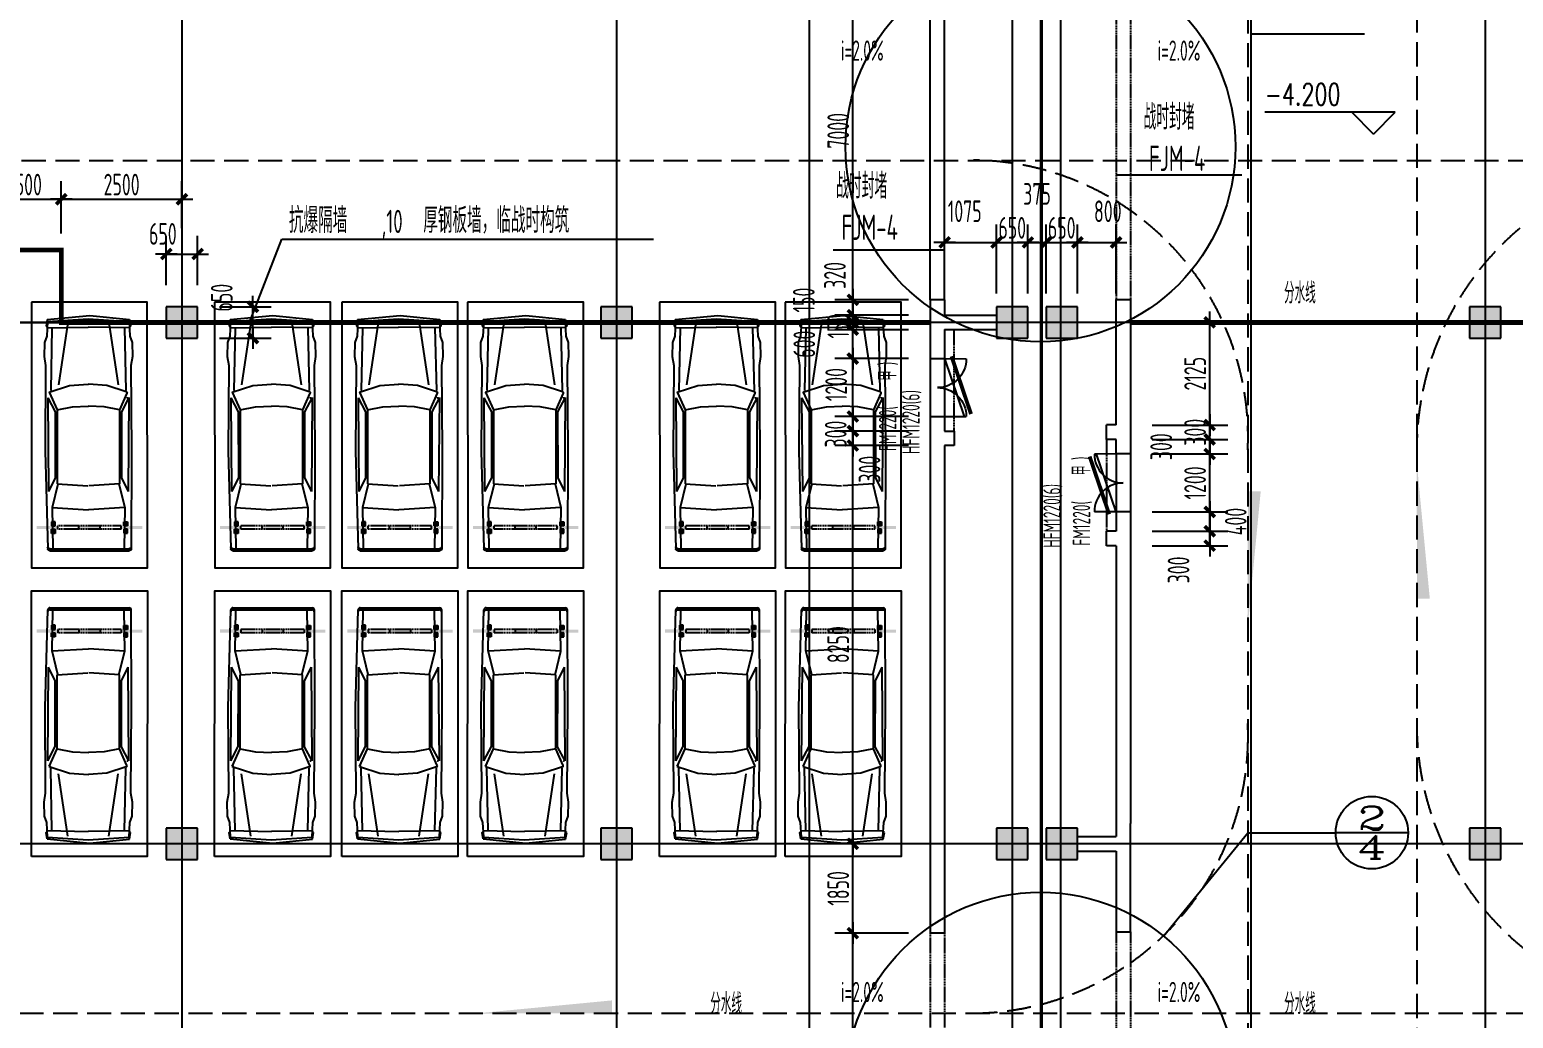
# Model space of a CAD drawing. Extents: x 1596194 to 1987057, y -212608 to 63160.
# Drawn here: x 1711875 to 1742611, y -18506 to 1975 of the extents above; entities that cross this region are included whole.
import ezdxf
from ezdxf.enums import TextEntityAlignment as Align

# ---------------------------------------------------------------- set-up
doc = ezdxf.new("R2010")
doc.units = 0
doc.header["$LTSCALE"] = 100
doc.header["$MEASUREMENT"] = 0
doc.linetypes.add('DASH', pattern=[0.35, 0.25, -0.1])
doc.linetypes.add('DASH_200', pattern=[0.7, 0.5, -0.2])
doc.layers.get('0').update_dxf_attribs({"linetype": 'CONTINUOUS'})
doc.layers.get('DEFPOINTS').update_dxf_attribs({"linetype": 'CONTINUOUS'})
for name, color, linetype in [('_走道示意', 8, 'CONTINUOUS'), ('CAR', 8, 'CONTINUOUS'), ('COLUMN', 1, 'CONTINUOUS'), ('DCHJ', 1, 'CONTINUOUS'), ('DOTE', 251, 'CONTINUOUS'), ('PUB_DIM', 3, 'CONTINUOUS'), ('PUB_TEXT', 30, 'CONTINUOUS'), ('SOLID_HATCH', 40, 'CONTINUOUS'), ('WALL', 2, 'CONTINUOUS'), ('WINDOW', 4, 'CONTINUOUS'), ('砖墙', 150, 'CONTINUOUS'), ('车位', 8, 'CONTINUOUS')]:
    doc.layers.add(name, color=color, linetype=linetype)
doc.styles.add('_HZTXT', font='SYSZ', dxfattribs={"width": 0.8, "bigfont": 'SYFS'})
doc.styles.add('_TCH_DIM', font='SIMPLEX', dxfattribs={"bigfont": 'GBCBIG'})
doc.styles.add('_TCH_LABEL', font='COMPLEX', dxfattribs={"bigfont": 'GBCBIG'})
doc.styles.add('DIM', font='', dxfattribs={"width": 0.75})
doc.styles.add('DIM_FONT', font='SYSZ.shx', dxfattribs={"width": 0.7, "bigfont": 'SYFS.shx'})
doc.styles.get('DIM').set_extended_font_data('FangSong_GB2312')
doc.dimstyles.new('DIMN150', dxfattribs={"dimscale": 1.5, "dimtxt": 300, "dimasz": 1, "dimexe": 250, "dimexo": 300, "dimgap": 30, "dimtad": 1, "dimdec": 0, "dimzin": 0, "dimdsep": 46, "dimtxsty": 'DIM_FONT', "dimblk": 'ARCHTICK', "dimcen": 0.09, "dimclrt": 7, "dimazin": 2, "dimtfac": 1, "dimtdec": 0, "dimtix": 1, "dimtmove": 2, "dimatfit": 3, "dimldrblk": 'DOT', "dimfxl": 0, "dimtolj": 1, "dimtzin": 0, "dimarcsym": 0})

# ---------------------------------------------------------------- blocks, each defined once
blk = doc.blocks.new('_archtick')
blk.add_line((-150, 0), (150, 0))
at = {"const_width": 50}
blk.add_lwpolyline([(-70, -70), (70, 70)], dxfattribs=at)
blk = doc.blocks.new('*D603')
at = {"layer": 'DEFPOINTS', "color": 0}
for p in [(1715355, -3765), (1716500, -3765), (1715355, -4415)]:
    blk.add_point(p, dxfattribs=at)
at = {"layer": 'PUB_DIM', "color": 0, "lineweight": -2}
for p, q in [((1715805, -3765), (1716875, -3765)), ((1716500, -4415), (1716500, -3765)), ((1715805, -4415), (1716875, -4415))]:
    blk.add_line(p, q, dxfattribs=at)
at = {"layer": 'PUB_DIM', "color": 0, "lineweight": -2, "xscale": 1.5, "yscale": 1.5, "zscale": 1.5}
for p, rotation in [((1716500, -3765), 90), ((1716500, -4415), 270)]:
    blk.add_blockref('_archtick', p, dxfattribs=dict(at, rotation=rotation))
at = {"layer": 'PUB_DIM', "color": 7, "insert": (1715855, -3577), "char_height": 450, "attachment_point": 5, "rotation": 90, "style": 'DIM_FONT'}
blk.add_mtext('\\A1;650', dxfattribs=at)
blk = doc.blocks.new('_Dot')
at = {"color": 0, "linetype": 'ByBlock', "lineweight": -2}
blk.add_line((-0.5, 0), (-1, 0), dxfattribs=at)
at = {"color": 0, "linetype": 'ByBlock', "const_width": 0.5}
blk.add_lwpolyline([(-0.25, 0, 1), (0.25, 0, 1)], format="xyb", close=True, dxfattribs=at)
blk = doc.blocks.new('*D604')
at = {"layer": 'DEFPOINTS', "color": 0}
for p in [(1715355, -2673), (1714705, -3765), (1715355, -3765)]:
    blk.add_point(p, dxfattribs=at)
at = {"layer": 'PUB_DIM', "color": 0, "lineweight": -2}
for p, q in [((1714705, -3315), (1714705, -2298)), ((1715355, -3315), (1715355, -2298)), ((1714705, -2673), (1715355, -2673))]:
    blk.add_line(p, q, dxfattribs=at)
at = {"layer": 'PUB_DIM', "color": 0, "lineweight": -2, "xscale": 1.5, "yscale": 1.5, "zscale": 1.5, "rotation": 180}
blk.add_blockref('_archtick', (1714705, -2673), dxfattribs=at)
at = {"layer": 'PUB_DIM', "color": 0, "lineweight": -2, "xscale": 1.5, "yscale": 1.5, "zscale": 1.5}
blk.add_blockref('_archtick', (1715355, -2673), dxfattribs=at)
at = {"layer": 'PUB_DIM', "color": 7, "insert": (1714634, -2256), "char_height": 450, "attachment_point": 5, "style": 'DIM_FONT'}
blk.add_mtext('\\A1;650', dxfattribs=at)
blk = doc.blocks.new('*D611')
at = {"layer": 'DEFPOINTS', "color": 0}
for p in [(1734680, -8415), (1736321, -8415), (1734680, -8715)]:
    blk.add_point(p, dxfattribs=at)
at = {"layer": 'PUB_DIM', "color": 0, "lineweight": -2}
for p, q in [((1735130, -8415), (1736696, -8415)), ((1736321, -8715), (1736321, -8415)), ((1735130, -8715), (1736696, -8715))]:
    blk.add_line(p, q, dxfattribs=at)
at = {"layer": 'PUB_DIM', "color": 0, "lineweight": -2, "xscale": 1.5, "yscale": 1.5, "zscale": 1.5}
for p, rotation in [((1736321, -8415), 90), ((1736321, -8715), 270)]:
    blk.add_blockref('_archtick', p, dxfattribs=dict(at, rotation=rotation))
at = {"layer": 'PUB_DIM', "color": 7, "insert": (1735676, -9218), "char_height": 450, "attachment_point": 5, "rotation": 90, "style": 'DIM_FONT'}
blk.add_mtext('\\A1;300', dxfattribs=at)
blk = doc.blocks.new('*D612')
at = {"layer": 'DEFPOINTS', "color": 0}
for p in [(1734680, -8015), (1736321, -8015), (1734680, -8415)]:
    blk.add_point(p, dxfattribs=at)
at = {"layer": 'PUB_DIM', "color": 0, "lineweight": -2}
for p, q in [((1735130, -8015), (1736696, -8015)), ((1736321, -8415), (1736321, -8015)), ((1735130, -8415), (1736696, -8415))]:
    blk.add_line(p, q, dxfattribs=at)
at = {"layer": 'PUB_DIM', "color": 0, "lineweight": -2, "xscale": 1.5, "yscale": 1.5, "zscale": 1.5}
for p, rotation in [((1736321, -8015), 90), ((1736321, -8415), 270)]:
    blk.add_blockref('_archtick', p, dxfattribs=dict(at, rotation=rotation))
at = {"layer": 'PUB_DIM', "color": 7, "insert": (1736860, -8215), "char_height": 450, "attachment_point": 5, "rotation": 90, "style": 'DIM_FONT'}
blk.add_mtext('\\A1;400', dxfattribs=at)
blk = doc.blocks.new('*D613')
at = {"layer": 'DEFPOINTS', "color": 0}
for p in [(1734680, -6815), (1736321, -6815), (1734680, -8015)]:
    blk.add_point(p, dxfattribs=at)
at = {"layer": 'PUB_DIM', "color": 0, "lineweight": -2}
for p, q in [((1735130, -6815), (1736696, -6815)), ((1736321, -8015), (1736321, -6815)), ((1735130, -8015), (1736696, -8015))]:
    blk.add_line(p, q, dxfattribs=at)
at = {"layer": 'PUB_DIM', "color": 0, "lineweight": -2, "xscale": 1.5, "yscale": 1.5, "zscale": 1.5}
for p, rotation in [((1736321, -6815), 90), ((1736321, -8015), 270)]:
    blk.add_blockref('_archtick', p, dxfattribs=dict(at, rotation=rotation))
at = {"layer": 'PUB_DIM', "color": 7, "insert": (1736019, -7415), "char_height": 450, "attachment_point": 5, "rotation": 90, "style": 'DIM_FONT'}
blk.add_mtext('\\A1;1200', dxfattribs=at)
blk = doc.blocks.new('*D614')
at = {"layer": 'DEFPOINTS', "color": 0}
for p in [(1734680, -6515), (1736321, -6515), (1734680, -6815)]:
    blk.add_point(p, dxfattribs=at)
at = {"layer": 'PUB_DIM', "color": 0, "lineweight": -2}
for p, q in [((1735130, -6515), (1736696, -6515)), ((1736321, -6815), (1736321, -6515)), ((1735130, -6815), (1736696, -6815))]:
    blk.add_line(p, q, dxfattribs=at)
at = {"layer": 'PUB_DIM', "color": 0, "lineweight": -2, "xscale": 1.5, "yscale": 1.5, "zscale": 1.5}
for p, rotation in [((1736321, -6515), 90), ((1736321, -6815), 270)]:
    blk.add_blockref('_archtick', p, dxfattribs=dict(at, rotation=rotation))
at = {"layer": 'PUB_DIM', "color": 7, "insert": (1735316, -6665), "char_height": 450, "attachment_point": 5, "rotation": 90, "style": 'DIM_FONT'}
blk.add_mtext('\\A1;300', dxfattribs=at)
blk = doc.blocks.new('*D615')
at = {"layer": 'DEFPOINTS', "color": 0}
for p in [(1734680, -6215), (1736321, -6215), (1734680, -6515)]:
    blk.add_point(p, dxfattribs=at)
at = {"layer": 'PUB_DIM', "color": 0, "lineweight": -2}
for p, q in [((1735130, -6215), (1736696, -6215)), ((1736321, -6215), (1736321, -6213)), ((1736321, -6515), (1736321, -6215)), ((1735130, -6515), (1736696, -6515)), ((1736321, -6515), (1736321, -6516))]:
    blk.add_line(p, q, dxfattribs=at)
at = {"layer": 'PUB_DIM', "color": 0, "lineweight": -2, "xscale": 1.5, "yscale": 1.5, "zscale": 1.5}
for p, rotation in [((1736321, -6215), 270), ((1736321, -6515), 90)]:
    blk.add_blockref('_archtick', p, dxfattribs=dict(at, rotation=rotation))
at = {"layer": 'PUB_DIM', "color": 7, "insert": (1736019, -6365), "char_height": 450, "attachment_point": 5, "rotation": 90, "style": 'DIM_FONT'}
blk.add_mtext('\\A1;300', dxfattribs=at)
blk = doc.blocks.new('*D616')
at = {"layer": 'DEFPOINTS', "color": 0}
for p in [(1734680, -4090), (1736321, -4090), (1734680, -6215)]:
    blk.add_point(p, dxfattribs=at)
at = {"layer": 'PUB_DIM', "color": 0, "lineweight": -2}
for p, q in [((1735130, -4090), (1736696, -4090)), ((1736321, -6215), (1736321, -4090)), ((1735130, -6215), (1736696, -6215))]:
    blk.add_line(p, q, dxfattribs=at)
at = {"layer": 'PUB_DIM', "color": 0, "lineweight": -2, "xscale": 1.5, "yscale": 1.5, "zscale": 1.5}
for p, rotation in [((1736321, -4090), 90), ((1736321, -6215), 270)]:
    blk.add_blockref('_archtick', p, dxfattribs=dict(at, rotation=rotation))
at = {"layer": 'PUB_DIM', "color": 7, "insert": (1736019, -5152), "char_height": 450, "attachment_point": 5, "rotation": 90, "style": 'DIM_FONT'}
blk.add_mtext('\\A1;2125', dxfattribs=at)
blk = doc.blocks.new('*D717')
at = {"layer": 'DEFPOINTS', "color": 0}
for p in [(1715030, -1537), (1712530, -2590), (1715030, -2590)]:
    blk.add_point(p, dxfattribs=at)
at = {"layer": 'PUB_DIM', "color": 0, "lineweight": -2}
for p, q in [((1712530, -2140), (1712530, -1162)), ((1715030, -2140), (1715030, -1162)), ((1712530, -1537), (1715030, -1537))]:
    blk.add_line(p, q, dxfattribs=at)
at = {"layer": 'PUB_DIM', "color": 0, "lineweight": -2, "xscale": 1.5, "yscale": 1.5, "zscale": 1.5, "rotation": 180}
blk.add_blockref('_archtick', (1712530, -1537), dxfattribs=at)
at = {"layer": 'PUB_DIM', "color": 0, "lineweight": -2, "xscale": 1.5, "yscale": 1.5, "zscale": 1.5}
blk.add_blockref('_archtick', (1715030, -1537), dxfattribs=at)
at = {"layer": 'PUB_DIM', "color": 7, "insert": (1713780, -1235), "char_height": 450, "attachment_point": 5, "style": 'DIM_FONT'}
blk.add_mtext('\\A1;2500', dxfattribs=at)
blk = doc.blocks.new('*D1096')
at = {"layer": 'DEFPOINTS', "color": 0}
for p in [(1728928, -14890), (1730530, -14890), (1730530, -16740)]:
    blk.add_point(p, dxfattribs=at)
at = {"layer": 'PUB_DIM', "color": 0, "lineweight": -2}
for p, q in [((1730080, -14890), (1728553, -14890)), ((1728928, -16740), (1728928, -14890)), ((1730080, -16740), (1728553, -16740))]:
    blk.add_line(p, q, dxfattribs=at)
at = {"layer": 'PUB_DIM', "color": 0, "lineweight": -2, "xscale": 1.5, "yscale": 1.5, "zscale": 1.5}
for p, rotation in [((1728928, -14890), 90), ((1728928, -16740), 270)]:
    blk.add_blockref('_archtick', p, dxfattribs=dict(at, rotation=rotation))
at = {"layer": 'PUB_DIM', "color": 7, "insert": (1728626, -15815), "char_height": 450, "attachment_point": 5, "rotation": 90, "style": 'DIM_FONT'}
blk.add_mtext('\\A1;1850', dxfattribs=at)
blk = doc.blocks.new('*D1097')
at = {"layer": 'DEFPOINTS', "color": 0}
for p in [(1728928, -6640), (1730530, -6640), (1730530, -14890)]:
    blk.add_point(p, dxfattribs=at)
at = {"layer": 'PUB_DIM', "color": 0, "lineweight": -2}
for p, q in [((1730080, -6640), (1728553, -6640)), ((1728928, -14890), (1728928, -6640)), ((1730080, -14890), (1728553, -14890))]:
    blk.add_line(p, q, dxfattribs=at)
at = {"layer": 'PUB_DIM', "color": 0, "lineweight": -2, "xscale": 1.5, "yscale": 1.5, "zscale": 1.5}
for p, rotation in [((1728928, -6640), 90), ((1728928, -14890), 270)]:
    blk.add_blockref('_archtick', p, dxfattribs=dict(at, rotation=rotation))
at = {"layer": 'PUB_DIM', "color": 7, "insert": (1728626, -10765), "char_height": 450, "attachment_point": 5, "rotation": 90, "style": 'DIM_FONT'}
blk.add_mtext('\\A1;8250', dxfattribs=at)
blk = doc.blocks.new('*D1098')
at = {"layer": 'DEFPOINTS', "color": 0}
for p in [(1728928, -6340), (1730530, -6340), (1730530, -6640)]:
    blk.add_point(p, dxfattribs=at)
at = {"layer": 'PUB_DIM', "color": 0, "lineweight": -2}
for p, q in [((1730080, -6340), (1728553, -6340)), ((1728928, -6640), (1728928, -6340)), ((1730080, -6640), (1728553, -6640))]:
    blk.add_line(p, q, dxfattribs=at)
at = {"layer": 'PUB_DIM', "color": 0, "lineweight": -2, "xscale": 1.5, "yscale": 1.5, "zscale": 1.5}
for p, rotation in [((1728928, -6340), 90), ((1728928, -6640), 270)]:
    blk.add_blockref('_archtick', p, dxfattribs=dict(at, rotation=rotation))
at = {"layer": 'PUB_DIM', "color": 7, "insert": (1729274, -7131), "char_height": 450, "attachment_point": 5, "rotation": 90, "style": 'DIM_FONT'}
blk.add_mtext('\\A1;300', dxfattribs=at)
blk = doc.blocks.new('*D1099')
at = {"layer": 'DEFPOINTS', "color": 0}
for p in [(1728928, -6040), (1730530, -6040), (1730530, -6340)]:
    blk.add_point(p, dxfattribs=at)
at = {"layer": 'PUB_DIM', "color": 0, "lineweight": -2}
for p, q in [((1730080, -6040), (1728553, -6040)), ((1728928, -6340), (1728928, -6040)), ((1730080, -6340), (1728553, -6340))]:
    blk.add_line(p, q, dxfattribs=at)
at = {"layer": 'PUB_DIM', "color": 0, "lineweight": -2, "xscale": 1.5, "yscale": 1.5, "zscale": 1.5}
for p, rotation in [((1728928, -6040), 90), ((1728928, -6340), 270)]:
    blk.add_blockref('_archtick', p, dxfattribs=dict(at, rotation=rotation))
at = {"layer": 'PUB_DIM', "color": 7, "insert": (1728574, -6403), "char_height": 450, "attachment_point": 5, "rotation": 90, "style": 'DIM_FONT'}
blk.add_mtext('\\A1;300', dxfattribs=at)
blk = doc.blocks.new('*D1100')
at = {"layer": 'DEFPOINTS', "color": 0}
for p in [(1728928, -4840), (1730530, -4840), (1730530, -6040)]:
    blk.add_point(p, dxfattribs=at)
at = {"layer": 'PUB_DIM', "color": 0, "lineweight": -2}
for p, q in [((1730080, -4840), (1728553, -4840)), ((1728928, -6040), (1728928, -4840)), ((1730080, -6040), (1728553, -6040))]:
    blk.add_line(p, q, dxfattribs=at)
at = {"layer": 'PUB_DIM', "color": 0, "lineweight": -2, "xscale": 1.5, "yscale": 1.5, "zscale": 1.5}
for p, rotation in [((1728928, -4840), 90), ((1728928, -6040), 270)]:
    blk.add_blockref('_archtick', p, dxfattribs=dict(at, rotation=rotation))
at = {"layer": 'PUB_DIM', "color": 7, "insert": (1728583, -5377), "char_height": 450, "attachment_point": 5, "rotation": 90, "style": 'DIM_FONT'}
blk.add_mtext('\\A1;1200', dxfattribs=at)
blk = doc.blocks.new('*D1101')
at = {"layer": 'DEFPOINTS', "color": 0}
for p in [(1728928, -4240), (1730530, -4240), (1730530, -4840)]:
    blk.add_point(p, dxfattribs=at)
at = {"layer": 'PUB_DIM', "color": 0, "lineweight": -2}
for p, q in [((1730080, -4240), (1728553, -4240)), ((1728928, -4840), (1728928, -4240)), ((1730080, -4840), (1728553, -4840))]:
    blk.add_line(p, q, dxfattribs=at)
at = {"layer": 'PUB_DIM', "color": 0, "lineweight": -2, "xscale": 1.5, "yscale": 1.5, "zscale": 1.5}
for p, rotation in [((1728928, -4240), 90), ((1728928, -4840), 270)]:
    blk.add_blockref('_archtick', p, dxfattribs=dict(at, rotation=rotation))
at = {"layer": 'PUB_DIM', "color": 7, "insert": (1727923, -4540), "char_height": 450, "attachment_point": 5, "rotation": 90, "style": 'DIM_FONT'}
blk.add_mtext('\\A1;600', dxfattribs=at)
blk = doc.blocks.new('*D1102')
at = {"layer": 'DEFPOINTS', "color": 0}
for p in [(1728928, -4090), (1730530, -4090), (1730530, -4240)]:
    blk.add_point(p, dxfattribs=at)
at = {"layer": 'PUB_DIM', "color": 0, "lineweight": -2}
for p, q in [((1730080, -4090), (1728553, -4090)), ((1730080, -4240), (1728553, -4240)), ((1728928, -4090), (1728928, -4088)), ((1728928, -4240), (1728928, -4090)), ((1728928, -4240), (1728928, -4241))]:
    blk.add_line(p, q, dxfattribs=at)
at = {"layer": 'PUB_DIM', "color": 0, "lineweight": -2, "xscale": 1.5, "yscale": 1.5, "zscale": 1.5}
for p, rotation in [((1728928, -4090), 270), ((1728928, -4240), 90)]:
    blk.add_blockref('_archtick', p, dxfattribs=dict(at, rotation=rotation))
at = {"layer": 'PUB_DIM', "color": 7, "insert": (1728626, -4165), "char_height": 450, "attachment_point": 5, "rotation": 90, "style": 'DIM_FONT'}
blk.add_mtext('\\A1;150', dxfattribs=at)
blk = doc.blocks.new('*D1103')
at = {"layer": 'DEFPOINTS', "color": 0}
for p in [(1728928, -3940), (1730530, -3940), (1730530, -4090)]:
    blk.add_point(p, dxfattribs=at)
at = {"layer": 'PUB_DIM', "color": 0, "lineweight": -2}
for p, q in [((1730080, -3940), (1728553, -3940)), ((1728928, -4090), (1728928, -3940)), ((1730080, -4090), (1728553, -4090))]:
    blk.add_line(p, q, dxfattribs=at)
at = {"layer": 'PUB_DIM', "color": 0, "lineweight": -2, "xscale": 1.5, "yscale": 1.5, "zscale": 1.5}
for p, rotation in [((1728928, -3940), 90), ((1728928, -4090), 270)]:
    blk.add_blockref('_archtick', p, dxfattribs=dict(at, rotation=rotation))
at = {"layer": 'PUB_DIM', "color": 7, "insert": (1727913, -3626), "char_height": 450, "attachment_point": 5, "rotation": 90, "style": 'DIM_FONT'}
blk.add_mtext('\\A1;150', dxfattribs=at)
blk = doc.blocks.new('*D1104')
at = {"layer": 'DEFPOINTS', "color": 0}
for p in [(1728928, -3620), (1730530, -3620), (1730530, -3940)]:
    blk.add_point(p, dxfattribs=at)
at = {"layer": 'PUB_DIM', "color": 0, "lineweight": -2}
for p, q in [((1730080, -3620), (1728553, -3620)), ((1728928, -3940), (1728928, -3620)), ((1730080, -3940), (1728553, -3940))]:
    blk.add_line(p, q, dxfattribs=at)
at = {"layer": 'PUB_DIM', "color": 0, "lineweight": -2, "xscale": 1.5, "yscale": 1.5, "zscale": 1.5}
for p, rotation in [((1728928, -3620), 90), ((1728928, -3940), 270)]:
    blk.add_blockref('_archtick', p, dxfattribs=dict(at, rotation=rotation))
at = {"layer": 'PUB_DIM', "color": 7, "insert": (1728557, -3116), "char_height": 450, "attachment_point": 5, "rotation": 90, "style": 'DIM_FONT'}
blk.add_mtext('\\A1;320', dxfattribs=at)
blk = doc.blocks.new('*D1105')
at = {"layer": 'DEFPOINTS', "color": 0}
for p in [(1728928, 3380), (1730530, 3380), (1730530, -3620)]:
    blk.add_point(p, dxfattribs=at)
at = {"layer": 'PUB_DIM', "color": 0, "lineweight": -2}
for p, q in [((1730080, 3380), (1728553, 3380)), ((1728928, -3620), (1728928, 3380)), ((1730080, -3620), (1728553, -3620))]:
    blk.add_line(p, q, dxfattribs=at)
at = {"layer": 'PUB_DIM', "color": 0, "lineweight": -2, "xscale": 1.5, "yscale": 1.5, "zscale": 1.5}
for p, rotation in [((1728928, 3380), 90), ((1728928, -3620), 270)]:
    blk.add_blockref('_archtick', p, dxfattribs=dict(at, rotation=rotation))
at = {"layer": 'PUB_DIM', "color": 7, "insert": (1728626, -120), "char_height": 450, "attachment_point": 5, "rotation": 90, "style": 'DIM_FONT'}
blk.add_mtext('\\A1;7000', dxfattribs=at)
blk = doc.blocks.new('*D1366')
at = {"layer": 'DEFPOINTS', "color": 0}
for p in [(1731905, -2433), (1730830, -3940), (1731905, -3940)]:
    blk.add_point(p, dxfattribs=at)
at = {"layer": 'PUB_DIM', "color": 0, "lineweight": -2}
for p, q in [((1730830, -3490), (1730830, -2058)), ((1731905, -3490), (1731905, -2058)), ((1730830, -2433), (1731905, -2433))]:
    blk.add_line(p, q, dxfattribs=at)
at = {"layer": 'PUB_DIM', "color": 0, "lineweight": -2, "xscale": 1.5, "yscale": 1.5, "zscale": 1.5, "rotation": 180}
blk.add_blockref('_archtick', (1730830, -2433), dxfattribs=at)
at = {"layer": 'PUB_DIM', "color": 0, "lineweight": -2, "xscale": 1.5, "yscale": 1.5, "zscale": 1.5}
blk.add_blockref('_archtick', (1731905, -2433), dxfattribs=at)
at = {"layer": 'PUB_DIM', "color": 7, "insert": (1731247, -1788), "char_height": 450, "attachment_point": 5, "style": 'DIM_FONT'}
blk.add_mtext('\\A1;1075', dxfattribs=at)
blk = doc.blocks.new('*D1367')
at = {"layer": 'DEFPOINTS', "color": 0}
for p in [(1732555, -2433), (1731905, -3940), (1732555, -3940)]:
    blk.add_point(p, dxfattribs=at)
at = {"layer": 'PUB_DIM', "color": 0, "lineweight": -2}
for p, q in [((1731905, -3490), (1731905, -2058)), ((1732555, -3490), (1732555, -2058)), ((1731905, -2433), (1731904, -2433)), ((1731905, -2433), (1732555, -2433)), ((1732555, -2433), (1732557, -2433))]:
    blk.add_line(p, q, dxfattribs=at)
at = {"layer": 'PUB_DIM', "color": 0, "lineweight": -2, "xscale": 1.5, "yscale": 1.5, "zscale": 1.5}
blk.add_blockref('_archtick', (1731905, -2433), dxfattribs=at)
at = {"layer": 'PUB_DIM', "color": 0, "lineweight": -2, "xscale": 1.5, "yscale": 1.5, "zscale": 1.5, "rotation": 180}
blk.add_blockref('_archtick', (1732555, -2433), dxfattribs=at)
at = {"layer": 'PUB_DIM', "color": 7, "insert": (1732230, -2131), "char_height": 450, "attachment_point": 5, "style": 'DIM_FONT'}
blk.add_mtext('\\A1;650', dxfattribs=at)
blk = doc.blocks.new('*D1368')
at = {"layer": 'DEFPOINTS', "color": 0}
for p in [(1732930, -2433), (1732555, -3940), (1732930, -3940)]:
    blk.add_point(p, dxfattribs=at)
at = {"layer": 'PUB_DIM', "color": 0, "lineweight": -2}
for p, q in [((1732555, -3490), (1732555, -2058)), ((1732930, -3490), (1732930, -2058)), ((1732555, -2433), (1732930, -2433))]:
    blk.add_line(p, q, dxfattribs=at)
at = {"layer": 'PUB_DIM', "color": 0, "lineweight": -2, "xscale": 1.5, "yscale": 1.5, "zscale": 1.5, "rotation": 180}
blk.add_blockref('_archtick', (1732555, -2433), dxfattribs=at)
at = {"layer": 'PUB_DIM', "color": 0, "lineweight": -2, "xscale": 1.5, "yscale": 1.5, "zscale": 1.5}
blk.add_blockref('_archtick', (1732930, -2433), dxfattribs=at)
at = {"layer": 'PUB_DIM', "color": 7, "insert": (1732743, -1428), "char_height": 450, "attachment_point": 5, "style": 'DIM_FONT'}
blk.add_mtext('\\A1;375', dxfattribs=at)
blk = doc.blocks.new('*D1369')
at = {"layer": 'DEFPOINTS', "color": 0}
for p in [(1733580, -2433), (1732930, -3940), (1733580, -3940)]:
    blk.add_point(p, dxfattribs=at)
at = {"layer": 'PUB_DIM', "color": 0, "lineweight": -2}
for p, q in [((1732930, -3490), (1732930, -2058)), ((1733580, -3490), (1733580, -2058)), ((1732930, -2433), (1732929, -2433)), ((1732930, -2433), (1733580, -2433)), ((1733580, -2433), (1733582, -2433))]:
    blk.add_line(p, q, dxfattribs=at)
at = {"layer": 'PUB_DIM', "color": 0, "lineweight": -2, "xscale": 1.5, "yscale": 1.5, "zscale": 1.5}
blk.add_blockref('_archtick', (1732930, -2433), dxfattribs=at)
at = {"layer": 'PUB_DIM', "color": 0, "lineweight": -2, "xscale": 1.5, "yscale": 1.5, "zscale": 1.5, "rotation": 180}
blk.add_blockref('_archtick', (1733580, -2433), dxfattribs=at)
at = {"layer": 'PUB_DIM', "color": 7, "insert": (1733255, -2131), "char_height": 450, "attachment_point": 5, "style": 'DIM_FONT'}
blk.add_mtext('\\A1;650', dxfattribs=at)
blk = doc.blocks.new('*D1370')
at = {"layer": 'DEFPOINTS', "color": 0}
for p in [(1734380, -2433), (1733580, -3940), (1734380, -3940)]:
    blk.add_point(p, dxfattribs=at)
at = {"layer": 'PUB_DIM', "color": 0, "lineweight": -2}
for p, q in [((1733580, -3490), (1733580, -2058)), ((1734380, -3490), (1734380, -2058)), ((1733580, -2433), (1734380, -2433))]:
    blk.add_line(p, q, dxfattribs=at)
at = {"layer": 'PUB_DIM', "color": 0, "lineweight": -2, "xscale": 1.5, "yscale": 1.5, "zscale": 1.5, "rotation": 180}
blk.add_blockref('_archtick', (1733580, -2433), dxfattribs=at)
at = {"layer": 'PUB_DIM', "color": 0, "lineweight": -2, "xscale": 1.5, "yscale": 1.5, "zscale": 1.5}
blk.add_blockref('_archtick', (1734380, -2433), dxfattribs=at)
at = {"layer": 'PUB_DIM', "color": 7, "insert": (1734210, -1788), "char_height": 450, "attachment_point": 5, "style": 'DIM_FONT'}
blk.add_mtext('\\A1;800', dxfattribs=at)
blk = doc.blocks.new('*D218')
at = {"layer": 'DEFPOINTS', "color": 0}
for p in [(1712530, -1537), (1711030, -2698), (1712530, -2698)]:
    blk.add_point(p, dxfattribs=at)
at = {"layer": 'PUB_DIM', "color": 0, "lineweight": -2}
for p, q in [((1711030, -2248), (1711030, -1162)), ((1712530, -2248), (1712530, -1162)), ((1711030, -1537), (1712530, -1537))]:
    blk.add_line(p, q, dxfattribs=at)
at = {"layer": 'PUB_DIM', "color": 0, "lineweight": -2, "xscale": 1.5, "yscale": 1.5, "zscale": 1.5, "rotation": 180}
blk.add_blockref('_archtick', (1711030, -1537), dxfattribs=at)
at = {"layer": 'PUB_DIM', "color": 0, "lineweight": -2, "xscale": 1.5, "yscale": 1.5, "zscale": 1.5}
blk.add_blockref('_archtick', (1712530, -1537), dxfattribs=at)
at = {"layer": 'PUB_DIM', "color": 7, "insert": (1711780, -1235), "char_height": 450, "attachment_point": 5, "style": 'DIM_FONT'}
blk.add_mtext('\\A1;1500', dxfattribs=at)
blk = doc.blocks.new('车位')
at = {"layer": '车位'}
h = blk.add_hatch(color=256, dxfattribs=at)
h.paths.add_polyline_path([(1854, -801), (2291, -801), (2291, -867), (1854, -867)])
h.paths.add_polyline_path([(981, -801), (1418, -801), (1418, -866), (981, -866)])
h.paths.add_polyline_path([(108, -800), (545, -800), (545, -866), (108, -866)])
h = blk.add_hatch(color=256, dxfattribs=at)
h.paths.add_polyline_path([(411, -866), (487, -866), (487, -953), (411, -953)])
edge = h.paths.add_edge_path(flags=16)
edge.add_ellipse((449, -909), major_axis=(10.2, 10.2), ratio=1, start_angle=-45.0335, end_angle=314.9665, ccw=False)
edge = h.paths.add_edge_path(flags=16)
edge.add_ellipse((449, -757), major_axis=(10.2, 10.2), ratio=1, start_angle=-45.0335, end_angle=314.9665, ccw=False)
h.paths.add_polyline_path([(411, -800), (487, -800), (487, -713), (411, -713)])
h = blk.add_hatch(color=256, dxfattribs=at)
h.paths.add_polyline_path([(1988, -867), (1912, -867), (1912, -954), (1988, -954)])
h.paths.add_polyline_path([(1988, -801), (1912, -801), (1912, -714), (1988, -714)])
edge = h.paths.add_edge_path(flags=16)
edge.add_ellipse((1950, -757), major_axis=(10.2, 10.2), ratio=1, start_angle=-45.0335, end_angle=314.9665, ccw=False)
edge = h.paths.add_edge_path(flags=16)
edge.add_ellipse((1950, -910), major_axis=(10.2, 10.2), ratio=1, start_angle=-45.0335, end_angle=314.9665, ccw=False)
at = {"layer": 'DCHJ', "color": 251}
for p, q in [((487, -713), (411, -713)), ((411, -713), (411, -800)), ((411, -800), (487, -800)), ((411, -866), (487, -866)), ((411, -953), (411, -866)), ((487, -800), (487, -713)), ((981, -801), (981, -866)), ((1418, -801), (1418, -866)), ((1854, -801), (1854, -867)), ((1912, -801), (1912, -714)), ((1912, -714), (1988, -714)), ((1988, -801), (1912, -801)), ((1988, -867), (1912, -867)), ((1912, -867), (1912, -954)), ((1988, -714), (1988, -801))]:
    blk.add_line(p, q, dxfattribs=at)
for centre in [(449, -909), (449, -757), (1950, -757)]:
    blk.add_circle(centre, 14.4, dxfattribs=at)
at = {"layer": '车位'}
for p, q in [((487, -866), (487, -953)), ((545, -800), (545, -866)), ((1988, -954), (1988, -867)), ((487, -953), (411, -953)), ((1912, -954), (1988, -954))]:
    blk.add_line(p, q, dxfattribs=at)
at = {"layer": '车位', "linetype": 'DASH'}
for p, q in [((1854, -801), (545, -800)), ((1854, -867), (545, -866))]:
    blk.add_line(p, q, dxfattribs=at)
at = {"layer": '车位'}
blk.add_lwpolyline([(-3, -5500), (0, 0), (2400, -1), (2397, -5501)], close=True, dxfattribs=at)
blk.add_circle((1950, -910), 14.4, dxfattribs=at)
blk = doc.blocks.new('CAR8')
for p, q in [((-376, 1236), (-474, 253)), ((-331, 1226), (-393, 293)), ((-376, 1236), (-226, 1262)), ((-331, 1226), (4, 1244)), ((-226, 1262), (-206, 1237)), ((-184, 1235), (-206, 289)), ((-188, 1124), (1252, 1155)), ((4, 1244), (151, 1298)), ((151, 1298), (470, 1303)), ((470, 1303), (678, 1271)), ((678, 1271), (2652, 1285)), ((1292, 1188), (1141, 719)), ((1292, 1188), (1697, 1006)), ((1420, 1224), (3582, 1207)), ((1420, 1224), (1749, 1051)), ((1749, 1051), (3263, 1051)), ((2652, 1285), (4896, 1226)), ((3263, 1051), (3582, 1207)), ((3407, 991), (3951, 1125)), ((3951, 1125), (4003, 287)), ((3951, 1125), (4893, 1110)), ((4898, 1177), (4898, -649)), ((4945, 1176), (4945, -649)), ((-313, 762), (1127, 977)), ((1141, 719), (1108, 289)), ((1697, 1006), (1630, 652)), ((1697, 1006), (3406, 1006)), ((3406, 1006), (3449, 302)), ((1630, 652), (1617, 289)), ((-474, 253), (-376, -659)), ((-393, 293), (-331, -649)), ((-184, -658), (-206, 288)), ((1141, -141), (1108, 288)), ((1630, -75), (1617, 288)), ((3406, -429), (3449, 275)), ((3951, -548), (4003, 290)), ((-313, -185), (1127, -400)), ((1283, -584), (1141, -141)), ((1697, -429), (1630, -75)), ((-376, -659), (-226, -685)), ((-331, -649), (4, -667)), ((-226, -685), (-206, -660)), ((-188, -547), (1252, -578)), ((4, -667), (151, -721)), ((1317, -599), (1697, -429)), ((1420, -647), (1749, -474)), ((1420, -647), (3582, -630)), ((1697, -429), (3406, -429)), ((1749, -474), (3263, -474)), ((3263, -474), (3582, -630)), ((3407, -414), (3951, -548)), ((3951, -548), (4893, -533)), ((151, -721), (470, -726)), ((470, -726), (678, -694)), ((678, -694), (2652, -708)), ((2652, -708), (4895, -699))]:
    blk.add_line(p, q)
for centre, radius, start, end in [((1307, 1154), 25, 65.7961, 162.2571), ((4848, 1177), 50, 0, 88.5082), ((4895, 1176), 50, 0, 88.5082), ((-193, 289), 12.5, 178.7004, 181.2996), ((1121, 289), 12.5, 175.5855, 184.4145), ((1629, 289), 12.5, 177.991, 182.009), ((1307, -577), 25, 197.7429, 294.2039), ((1435, -611), 12.5, 116.9382, 269.53), ((4848, -649), 50, 270.2142, 0), ((4895, -649), 50, 270.2142, 0)]:
    blk.add_arc(centre, radius, start, end)
at = {"linetype": 'Continuous', "style": 'DIM', "flags": 9}
for tag in ['XSIZE', 'YSIZE']:
    blk.add_attdef(tag, (-393, 293), '', height=0.5, dxfattribs=at)
blk = doc.blocks.new('车位-car')
at = {"layer": 'CAR', "xscale": 0.9000000003718892, "yscale": 0.9000000000232831, "zscale": 0.9, "rotation": 89.96654327695857}
blk.add_blockref('CAR8', (1434, -4802), dxfattribs=at)
at = {"layer": '车位'}
blk.add_blockref('车位', (0, 0), dxfattribs=at)
blk = doc.blocks.new('_fzh')
for p, q in [((-0.5, 0.5), (-0.5, -0.5)), ((0.5, 0.5), (-0.5, 0.5)), ((0.5, -0.5), (0.5, 0.5)), ((-0.5, -0.5), (0.5, -0.5))]:
    blk.add_line(p, q)
at = {"layer": 'SOLID_HATCH'}
blk.add_solid([(0.5, 0.5), (0.5, -0.5), (-0.5, 0.5), (-0.5, -0.5)], dxfattribs=at)
blk = doc.blocks.new('M_A3PTU')
for p, q in [((-0.5, 0), (-0.499, -0.498)), ((0.5, 0), (0.499, -0.498))]:
    blk.add_line(p, q)
for centre, start, end in [((-0.498, -0.001), 269.885, 0.0763), ((0.498, -0.001), 179.9237, 270.115)]:
    blk.add_arc(centre, 0.498, start, end)
blk = doc.blocks.new('*D13')
at = {"layer": 'DEFPOINTS', "color": 0}
for p in [(1728928, -16740), (1730530, -16740), (1730530, -23740)]:
    blk.add_point(p, dxfattribs=at)
at = {"layer": 'PUB_DIM', "color": 0, "lineweight": -2}
for p, q in [((1730080, -16740), (1728553, -16740)), ((1728928, -23740), (1728928, -16740)), ((1730080, -23740), (1728553, -23740))]:
    blk.add_line(p, q, dxfattribs=at)
at = {"layer": 'PUB_DIM', "color": 0, "lineweight": -2, "xscale": 1.5, "yscale": 1.5, "zscale": 1.5}
for p, rotation in [((1728928, -16740), 90), ((1728928, -23740), 270)]:
    blk.add_blockref('_archtick', p, dxfattribs=dict(at, rotation=rotation))
at = {"layer": 'PUB_DIM', "color": 7, "insert": (1728626, -20240), "char_height": 450, "attachment_point": 5, "rotation": 90, "style": 'DIM_FONT'}
blk.add_mtext('\\A1;7000', dxfattribs=at)
blk = doc.blocks.new('A$C2D8B7957')
at = {"linetype": 'Continuous'}
h = blk.add_hatch(color=256, dxfattribs=at)
h.paths.add_polyline_path([(2869, 0), (1150, 165), (1412, 269), (2870, 263)])
h.paths.add_polyline_path([(1412, 269), (1150, 165), (0, 275)])

msp = doc.modelspace()

# ---------------------------------------------------------------- linework, layer by layer
at = {"layer": '_走道示意', "linetype": 'DASH_200', "ltscale": 10}
for p, q in [((1740609.836, 17113.134), (1740609.836, -12400.933)), ((1737109.836, 14994.512), (1737109.836, -27900.933)), ((1667607.308, -729.574), (1792505.134, -741.238)), ((1740609.836, -12400.933), (1740609.836, -27900.933)), ((1708863.871, -18400.933), (1746609.836, -18400.933))]:
    msp.add_line(p, q, dxfattribs=at)
for centre, radius, start, end in [((1731379.884, -6464.937), 5736.038, 357.3604428, 89.5244118), ((1746609.836, -6729.096), 6000, 90, 180), ((1731379.884, -12665.092), 5736.038, 270.4755882, 2.6395572), ((1746609.836, -12400.933), 6000, 180, 270)]:
    msp.add_arc(centre, radius, start, end, dxfattribs=at)
at = {"layer": 'DOTE'}
for p, q in [((1715030.206, 50334.236), (1715030.206, -36126.938)), ((1724030.206, 50334.236), (1724030.206, -36126.938)), ((1732230.206, 50334.236), (1732230.206, -36126.938)), ((1733230.206, 50334.236), (1733230.206, -36126.938)), ((1742030.206, 50334.236), (1742030.206, -36126.938)), ((1799629.617, -4089.869), (1638383.856, -4089.869)), ((1799629.617, -14889.869), (1638383.856, -14889.869))]:
    msp.add_line(p, q, dxfattribs=at)
at = {"layer": 'PUB_DIM'}
for p, q in [((1740166.472, 262.362), (1737466.472, 262.362)), ((1739716.472, -187.638), (1739266.472, 262.362)), ((1739716.472, -187.638), (1740166.472, 262.362)), ((1735367.017, -16803.893), (1737113.986, -14660.286)), ((1737113.986, -14660.286), (1738930.713, -14660.286)), ((1740430.713, -14660.286), (1738930.713, -14660.286))]:
    msp.add_line(p, q, dxfattribs=at)
for points in [[(1730232.356, 1121.547, 0, 0, 0), (1728969.009, 1121.547, 120, 0, 0), (1728519.009, 1121.547, 0, 0, 0)], [(1735079.874, 1121.547, 0, 0, 0), (1736343.221, 1121.547, 120, 0, 0), (1736793.221, 1121.547, 0, 0, 0)], [(1740682.847, -16714.696, 0, 0, 0), (1740682.847, -23588.696, 120, 0, 0), (1740682.847, -24038.696, 0, 0, 0)], [(1730232.356, -18379.996, 0, 0, 0), (1728969.009, -18379.996, 120, 0, 0), (1728519.009, -18379.996, 0, 0, 0)], [(1735079.874, -18379.996, 0, 0, 0), (1736343.221, -18379.996, 120, 0, 0), (1736793.221, -18379.996, 0, 0, 0)]]:
    msp.add_lwpolyline(points, format="xyseb", dxfattribs=at)
for centre, radius in [((1732815.206, -452.369), 4039.313), ((1739680.713, -14660.286), 750), ((1732815.206, -19935.076), 4039.313)]:
    msp.add_circle(centre, radius, dxfattribs=at)
at = {"layer": 'PUB_TEXT'}
for p, q in [((1737180.206, 1888.155), (1739530.308, 1888.155)), ((1734380.206, -1035.075), (1736988.008, -1035.075)), ((1716428.144, -4089.869), (1717101.733, -2367.931)), ((1717101.733, -2367.931), (1724800.298, -2367.931)), ((1730830.206, -2592.12), (1728523.363, -2592.12))]:
    msp.add_line(p, q, dxfattribs=at)
at = {"layer": 'WALL'}
for p, q in [((1730830.206, -3619.869), (1730530.206, -3619.869)), ((1730530.206, -3619.869), (1730530.206, -4839.869)), ((1730830.206, -3619.869), (1730830.206, -3939.869)), ((1734380.206, -6214.869), (1734380.206, -3613.869)), ((1734380.206, -3613.869), (1734680.206, -3613.869)), ((1734680.206, -3613.869), (1734680.206, -6814.869)), ((1730830.206, -3939.869), (1731905.206, -3939.869)), ((1730830.206, -4239.869), (1730830.206, -4839.869)), ((1730830.206, -4239.869), (1731905.206, -4239.869)), ((1730830.206, -4239.869), (1730830.206, -4414.869)), ((1730530.206, -4839.869), (1730830.206, -4839.869)), ((1730530.206, -6039.869), (1730830.206, -6039.869)), ((1730530.206, -6039.869), (1730530.206, -16739.869)), ((1730830.206, -6039.869), (1730830.206, -6339.869)), ((1730830.206, -6339.869), (1731030.206, -6339.869)), ((1731030.206, -6339.869), (1731030.206, -6639.869)), ((1734180.206, -6514.869), (1734180.206, -6214.869)), ((1734380.206, -6214.869), (1734180.206, -6214.869)), ((1731030.206, -6639.869), (1730830.206, -6639.869)), ((1730830.206, -6639.869), (1730830.206, -16739.869)), ((1734380.206, -6514.869), (1734180.206, -6514.869)), ((1734380.206, -6814.869), (1734380.206, -6514.869)), ((1734680.206, -6814.869), (1734380.206, -6814.869)), ((1734380.206, -8014.869), (1734380.206, -8415.511)), ((1734680.206, -8014.869), (1734380.206, -8014.869)), ((1734680.206, -8014.869), (1734680.206, -8815.511)), ((1734180.206, -8715.511), (1734180.206, -8415.511)), ((1734380.206, -8415.511), (1734180.206, -8415.511)), ((1734380.206, -8715.511), (1734180.206, -8715.511)), ((1734380.206, -8715.511), (1734380.206, -14739.869)), ((1734680.206, -8815.511), (1734680.206, -14468.562)), ((1733580.206, -14739.869), (1734380.206, -14739.869)), ((1734680.041, -16714.869), (1734681.54, -14468.633)), ((1733580.206, -15039.869), (1734380.206, -15039.869)), ((1734380.206, -15039.869), (1734380.206, -16714.869)), ((1730830.206, -16739.869), (1730530.206, -16739.869)), ((1734380.206, -16714.869), (1734680.041, -16714.869))]:
    msp.add_line(p, q, dxfattribs=at)
at = {"layer": 'WINDOW'}
for p, q in [((1732815.206, 31410.131), (1732815.206, -32314.869)), ((1732845.206, 31410.131), (1732845.206, -32314.869)), ((1730530.206, -3619.869), (1730530.206, 3380.131)), ((1730830.206, -3619.869), (1730830.206, 3380.131)), ((1654700.206, -4089.869), (1728030.206, -4089.869)), ((1737180.121, -4089.869), (1788130.206, -4089.869)), ((1730530.206, -4839.869), (1730530.206, -6039.869)), ((1730830.206, -4839.869), (1731234.193, -6035.76)), ((1730830.206, -4839.869), (1730830.206, -6039.869)), ((1734380.206, -8014.869), (1733976.219, -6818.977)), ((1734380.206, -6814.869), (1734380.206, -8014.869)), ((1734680.206, -6814.869), (1734680.206, -8014.869))]:
    msp.add_line(p, q, dxfattribs=at)
at = {"layer": 'WINDOW', "linetype": 'DASH'}
for p, q in [((1734380.206, 3380.131), (1734380.206, -3613.869)), ((1734680.206, 3380.131), (1734680.206, -3613.869)), ((1731030.206, -6339.869), (1731030.206, -4239.869)), ((1734180.206, -6514.869), (1734180.206, -8415.511)), ((1730530.206, -16739.869), (1730530.206, -23739.869)), ((1730830.206, -16739.869), (1730830.206, -23739.869)), ((1734380.206, -16714.869), (1734380.206, -23714.869)), ((1734680.041, -16714.869), (1734680.206, -23714.869))]:
    msp.add_line(p, q, dxfattribs=at)
at = {"layer": 'WINDOW'}
for points in [[(1730530.206, -26239.869), (1728030.206, -23739.869), (1728030.206, 16660.131), (1730530.206, 19160.131)], [(1733580.206, -27314.93), (1737180.174, -23714.81), (1737180.339, 16660.131), (1734680.339, 19160.131)]]:
    msp.add_lwpolyline(points, dxfattribs=at)
at = {"layer": 'WINDOW', "const_width": 80}
for points in [[(1730972.316, -4791.862), (1731376.304, -5987.754)], [(1734238.096, -8062.875), (1733834.108, -6866.983)]]:
    msp.add_lwpolyline(points, dxfattribs=at)
at = {"layer": '砖墙', "ltscale": 5, "const_width": 100}
for points in [[(1730530.206, -4089.869), (1712530.206, -4089.869), (1712530.206, -2589.869), (1709030.206, -2589.869)], [(1734680.206, -4089.869), (1765030.206, -4089.869), (1765030.206, -4089.869)]]:
    msp.add_lwpolyline(points, dxfattribs=at)

# ---------------------------------------------------------------- block references
at = {"layer": '_走道示意', "linetype": 'DASH_200', "ltscale": 10, "xscale": -1}
for p, rotation in [((1740881.15, -6944.919), 90), ((1721071.16, -18134.692), 180)]:
    msp.add_blockref('A$C2D8B7957', p, dxfattribs=dict(at, rotation=rotation))
at = {"layer": '_走道示意', "linetype": 'DASH_200', "ltscale": 10, "rotation": 90}
msp.add_blockref('A$C2D8B7957', (1737377.744, -10459.521), dxfattribs=at)
at = {"layer": 'COLUMN', "xscale": 650, "yscale": 650, "zscale": 650}
for p in [(1715030.206, -4089.869), (1724030.206, -4089.869), (1732230.206, -4089.869), (1733255.206, -4089.869), (1742030.206, -4089.869), (1715030.206, -14889.869), (1724030.206, -14889.869), (1732230.206, -14889.869), (1733255.206, -14889.869), (1742030.206, -14889.869)]:
    msp.add_blockref('_fzh', p, dxfattribs=at)
at = {"layer": 'WINDOW', "yscale": 1200, "zscale": 1200}
for p, xscale, rotation in [((1730678.615, -5439.869), -1200, 90), ((1734530.206, -7414.869), 1200, 270)]:
    msp.add_blockref('M_A3PTU', p, dxfattribs=dict(at, xscale=xscale, rotation=rotation))
at = {"layer": '车位', "xscale": -1, "rotation": 180}
for p in [(1711915.313, -9172.33), (1715708.028, -9172.33), (1718345.124, -9172.33), (1720951.039, -9172.33), (1724926.703, -9172.33), (1727532.618, -9172.33)]:
    msp.add_blockref('车位-car', p, dxfattribs=at)
at = {"layer": '车位'}
for p in [(1711915.313, -9651.06), (1715708.028, -9651.06), (1718345.124, -9651.06), (1720951.039, -9651.06), (1724926.703, -9651.06), (1727532.618, -9651.06)]:
    msp.add_blockref('车位-car', p, dxfattribs=at)

# ---------------------------------------------------------------- texts
at = {"layer": 'PUB_TEXT'}
for s, height, style, width, p in [('i=2.0%', 420, 'DIM_FONT', 0.65625, (1728680.057, 1331.547)), ('i=2.0%', 420, 'DIM_FONT', 0.65625, (1735240.922, 1331.547)), ('-4.200', 446.25, '_TCH_DIM', 0.705882, (1737466.472, 412.362)), ('战时封堵', 525, 'DIM_FONT', 0.7, (1734949.665, -97.91)), ('FJM-4', 525, 'DIM_FONT', 0.7, (1735061.744, -953.178)), ('战时封堵', 525, 'DIM_FONT', 0.7, (1728581.133, -1526.38)), ('抗爆隔墙', 525, '_HZTXT', 0.8, (1717245.384, -2236.932)), (',10', 480, '_HZTXT', 0.7, (1719165.384, -2236.932)), ('厚钢板墙，临战时构筑', 525, '_HZTXT', 0.8, (1720029.384, -2236.932)), ('FJM-4', 525, 'DIM_FONT', 0.7, (1728693.213, -2381.648)), ('分水线', 434.0551, 'DIM_FONT', 0.7, (1737861.804, -3697.457)), ('i=2.0%', 420, 'DIM_FONT', 0.65625, (1728680.057, -18169.996)), ('i=2.0%', 420, 'DIM_FONT', 0.65625, (1735240.922, -18169.996)), ('分水线', 434.0551, 'DIM_FONT', 0.7, (1725974.925, -18417.309)), ('分水线', 434.0551, 'DIM_FONT', 0.7, (1737861.804, -18417.309))]:
    msp.add_text(s, height=height, dxfattribs=dict(at, style=style, width=width)).set_placement(p)
at = {"layer": 'PUB_TEXT', "style": 'DIM_FONT'}
for s, height, width, p in [(')', 360, 0.65625, (1729828.813, -4979.389)), ('甲', 372.047, 0.7, (1729828.813, -5294.389)), ('HFM1220(6)', 360, 0.65625, (1730312.861, -6814.864)), ('FM1220(', 360, 0.65625, (1729828.813, -6753.139)), (')', 360, 0.65625, (1733845.442, -6943.248)), ('甲', 372.047, 0.7, (1733845.442, -7258.248)), ('HFM1220(6)', 360, 0.65625, (1733235.305, -8759.84)), ('FM1220(', 360, 0.65625, (1733845.442, -8716.998))]:
    msp.add_text(s, height=height, rotation=90, dxfattribs=dict(at, width=width)).set_placement(p)
at = {"layer": 'PUB_TEXT', "style": '_TCH_LABEL'}
for s, width, p, p2 in [('2', 1.875, (1739378.844, -14599.912), (1739982.582, -14599.912)), ('4', 1.640625, (1739378.844, -15203.65), (1739982.582, -15203.65))]:
    msp.add_text(s, height=482.991, dxfattribs=dict(at, width=width)).set_placement(p, p2, align=Align.FIT)

# ---------------------------------------------------------------- dimensions: what is measured, and where the dimension line sits
at = {"layer": 'PUB_DIM'}
for p1, p2, distance, picture, middle in [((1730530.206, -3619.71), (1730530.206, 3380.29), 1602.403, '*D1105', (1728625.66, -119.71)), ((1711030.206, -2698.138), (1712530.206, -2698.138), 1161.39, '*D218', (1711780.206, -1234.606)), ((1712530.206, -2589.869), (1715030.206, -2589.869), 1053.12, '*D717', (1713780.206, -1234.606)), ((1731905.206, -3939.869), (1732555.206, -3939.869), 1506.939, '*D1367', (1732230.206, -2130.787)), ((1732930.206, -3939.869), (1733580.206, -3939.869), 1506.939, '*D1369', (1733255.206, -2130.787)), ((1730530.206, -4239.869), (1730530.206, -4089.869), 1602.403, '*D1102', (1728625.66, -4164.869)), ((1734680.206, -6214.869), (1734680.206, -4089.869), -1640.447, '*D616', (1736018.51, -5152.369)), ((1734680.206, -6514.869), (1734680.206, -6214.869), -1640.447, '*D615', (1736018.51, -6364.869)), ((1730530.206, -14889.869), (1730530.206, -6639.869), 1602.403, '*D1097', (1728625.66, -10764.869)), ((1734680.206, -8014.869), (1734680.206, -6814.869), -1640.447, '*D613', (1736018.51, -7414.869)), ((1730530.206, -16739.869), (1730530.206, -14889.869), 1602.403, '*D1096', (1728625.66, -15814.869)), ((1730530.206, -23739.869), (1730530.206, -16739.869), 1602.403, '*D13', (1728625.66, -20239.869))]:
    dim = msp.add_aligned_dim(p1=p1, p2=p2, distance=distance, dimstyle='DIMN150', dxfattribs=at)
    dim.commit()
    dim.dimension.update_dxf_attribs({"geometry": picture, "text_midpoint": middle})
for base, p1, p2, angle, picture, middle in [((1732930.206, -2432.93), (1732555.206, -3939.869), (1732930.206, -3939.869), 0, '*D1368', (1732742.706, -1427.93)), ((1731905.206, -2432.93), (1730830.206, -3939.869), (1731905.206, -3939.869), 0, '*D1366', (1731246.51, -1787.93)), ((1734380.206, -2432.93), (1733580.206, -3939.869), (1734380.206, -3939.869), 360, '*D1370', (1734210.24, -1787.93)), ((1715355.206, -2673.196), (1714705.206, -3764.869), (1715355.206, -3764.869), 0, '*D604', (1714633.582, -2256.042)), ((1728927.803, -3619.71), (1730530.206, -3939.869), (1730530.206, -3619.71), 90, '*D1104', (1728556.797, -3115.966)), ((1716499.635, -3764.869), (1715355.206, -4414.869), (1715355.206, -3764.869), 90, '*D603', (1715854.635, -3576.76)), ((1728927.803, -3939.869), (1730530.206, -4089.869), (1730530.206, -3939.869), 90, '*D1103', (1727912.92, -3625.71)), ((1728927.803, -4239.869), (1730530.206, -4840.328), (1730530.206, -4239.869), 90, '*D1101', (1727922.803, -4540.098)), ((1728927.803, -4840.328), (1730530.206, -6039.869), (1730530.206, -4840.328), 90, '*D1100', (1728583.405, -5377.211)), ((1728927.803, -6039.869), (1730530.206, -6339.869), (1730530.206, -6039.869), 90, '*D1099', (1728574.175, -6403.468)), ((1728927.803, -6339.869), (1730530.206, -6639.869), (1730530.206, -6339.869), 90, '*D1098', (1729274.493, -7131.361)), ((1736320.653, -6514.869), (1734680.206, -6814.869), (1734680.206, -6514.869), 90, '*D614', (1735315.653, -6664.869)), ((1736320.653, -8014.869), (1734680.206, -8414.511), (1734680.206, -8014.869), 90, '*D612', (1736859.52, -8215.19)), ((1736320.653, -8414.511), (1734680.206, -8714.511), (1734680.206, -8414.511), 90, '*D611', (1735675.653, -9218.011))]:
    dim = msp.add_linear_dim(base=base, p1=p1, p2=p2, angle=angle, dimstyle='DIMN150', dxfattribs=at)
    dim.commit()
    dim.dimension.update_dxf_attribs({"geometry": picture, "text_midpoint": middle, "dimtype": 129})

doc.saveas('drawing.dxf')
